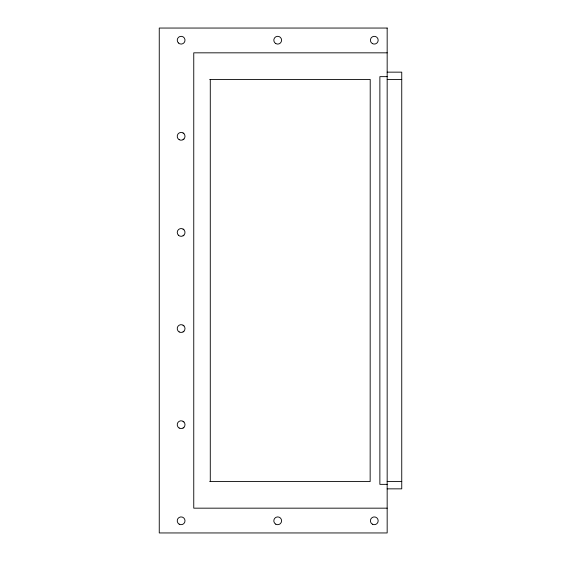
<?xml version="1.0" encoding="UTF-8"?>
<svg xmlns="http://www.w3.org/2000/svg" width="561" height="561" viewBox="0 0 561 561"><rect width="100%" height="100%" fill="white"/><g stroke="black" fill="none" stroke-linecap="round" stroke-linejoin="round"><path stroke-width="0.84" d="M183.068 139.689L183.875 139.065M183.068 235.809L183.875 235.185M183.068 331.93L183.875 331.313M183.068 428.05L183.875 427.433M387.167 52.832L193.755 52.832L193.755 508.168L387.167 508.168M387.167 72.152L401.746 72.152L401.746 488.848L387.167 488.848M387.167 76.647L379.874 76.647L379.874 484.353L387.167 484.353M209.744 79.438L370.218 79.438L370.155 481.562L209.744 481.562M387.167 79.438L401.746 79.438M387.167 481.562L401.746 481.562M183.068 132.95L183.875 133.567M183.068 229.07L183.875 229.687M183.068 325.191L183.875 325.815M183.068 421.311L183.875 421.935M210.284 79.438L210.284 481.562M387.167 28.05L159.254 28.05L159.254 532.95L387.167 532.95L387.167 28.05M372.343 524.17A3.885 3.885 0 0 0 378.177 520.804A3.885 3.885 0 0 0 372.343 517.431A3.885 3.885 0 0 0 372.343 524.17M275.76 524.17A3.885 3.885 0 0 0 281.594 520.804A3.885 3.885 0 0 0 275.76 517.431A3.885 3.885 0 0 0 275.76 524.17M179.176 524.17A3.885 3.885 0 0 0 185.011 520.804A3.885 3.885 0 0 0 179.176 517.431A3.885 3.885 0 0 0 179.176 524.17M179.176 428.05A3.885 3.885 0 0 0 185.011 424.684A3.885 3.885 0 0 0 179.176 421.311A3.885 3.885 0 0 0 179.176 428.05M179.176 331.93A3.885 3.885 0 0 0 185.011 328.564A3.885 3.885 0 0 0 179.176 325.191A3.885 3.885 0 0 0 179.176 331.93M178.377 235.185A3.885 3.885 0 0 0 184.878 233.446A3.885 3.885 0 0 0 180.116 228.685A3.885 3.885 0 0 0 178.377 235.185M179.176 139.689A3.885 3.885 0 0 0 185.011 136.316A3.885 3.885 0 0 0 179.176 132.95A3.885 3.885 0 0 0 179.176 139.689M178.377 42.945A3.885 3.885 0 0 0 184.878 41.205A3.885 3.885 0 0 0 180.116 36.444A3.885 3.885 0 0 0 178.377 42.945M275.76 43.569A3.885 3.885 0 0 0 281.594 40.196A3.885 3.885 0 0 0 275.76 36.83A3.885 3.885 0 0 0 275.76 43.569M372.343 43.569A3.885 3.885 0 0 0 378.177 40.196A3.885 3.885 0 0 0 372.343 36.83A3.885 3.885 0 0 0 372.343 43.569"/></g></svg>
